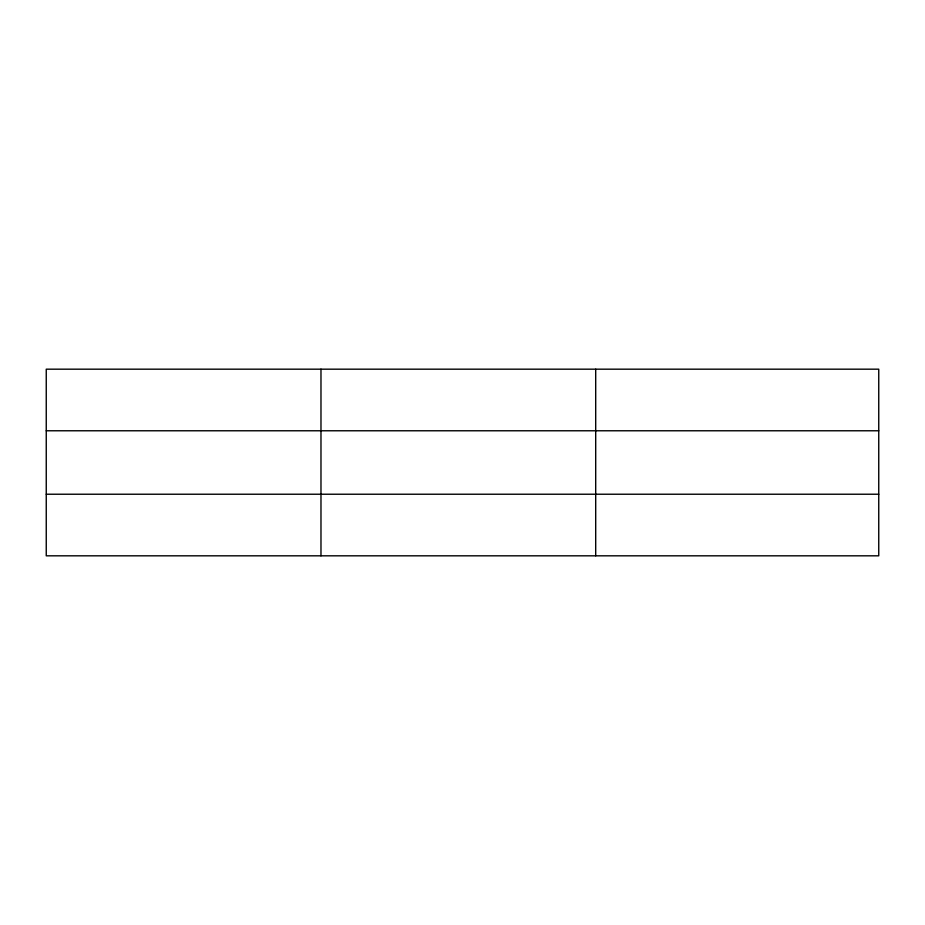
<?xml version="1.0" encoding="UTF-8"?>
<svg xmlns="http://www.w3.org/2000/svg" width="925" height="925" viewBox="0 0 925 925"><rect width="100%" height="100%" fill="white"/><g stroke="black" fill="none" stroke-linecap="round" stroke-linejoin="round"><path stroke-width="1.39" d="M320.975 369.179L320.975 555.821M595.7 369.179L595.7 555.821M878.75 494.228L878.75 555.821L46.25 555.821L46.25 369.179L878.75 369.179L878.75 494.228L46.25 494.228M46.25 430.772L878.75 430.772"/></g></svg>
